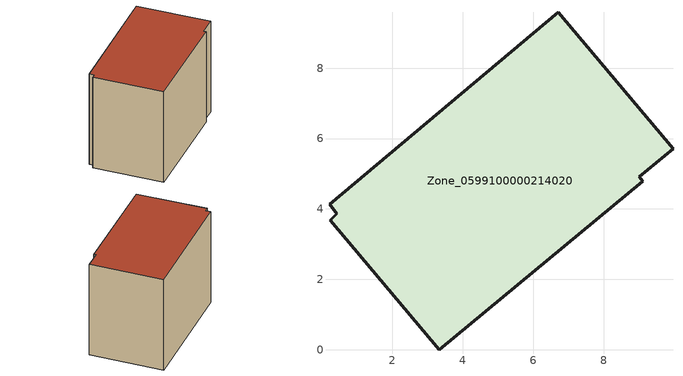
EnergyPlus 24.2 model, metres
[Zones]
Zone_0599100000214020
 floor ground (C_G): 0.41,3.86 0.21,4.14 6.71,9.59 9.97,5.71 9.01,4.92 9.11,4.79 3.33,0 0.23,3.69 z0
 wall outside (C_F): 0.23,3.69 3.33,0 9.11,4.79 9.01,4.92 9.97,5.71 6.71,9.59 0.21,4.14 0.41,3.86 0.23,3.69 z0:6.82
 roof outside (C_R): 0.41,3.86 0.23,3.69 3.33,0 9.11,4.79 9.01,4.92 9.97,5.71 6.71,9.59 0.21,4.14 z6.82
[BUILDING]
Pand.0599100000214020: North Axis=0; Terrain=City; Loads Convergence Tolerance Value=0.04; Temperature Convergence Tolerance Value=0.4; Solar Distribution=FullExterior; Maximum Number of Warmup Days=25; Minimum Number of Warmup Days=1
[Site:Location]
Rotterdam.The.Hague.AP_ZH_NLD Design_Conditions: Latitude=51.96; Longitude=4.45; Time Zone=1; Elevation=-4.5
[SITE:GROUNDTEMPERATURE:BUILDINGSURFACE]
18, 18, 18, 18, 18, 18, 18, 18, 18, 18, 18, 18
[MATERIAL] Thermal Absorptance=0.9; Solar Absorptance=0.7; Visible Absorptance=0.7
Name | Roughness | Thickness | Conductivity | Density | Specific Heat
G.TC.1946 | MediumSmooth | 0.15 | 1 | 540 | 1210
F.TC.1946 | Rough | 0.3 | 0.857143 | 1920 | 840
R.TC.1946 | MediumRough | 0.2 | 0.909091 | 1500 | 1000
[CONSTRUCTION]
C_G: G.TC.1946
C_F: F.TC.1946
C_R: R.TC.1946
[ZONE]
Zone_0599100000214020: Type=1; Multiplier=1; Ceiling Height=Autocalculate; Volume=Autocalculate; Floor Area=autocalculate; Part of Total Floor Area=Yes
[ZONEINFILTRATION:DESIGNFLOWRATE]
Infil_Zone_0599100000214020: Zone or ZoneList or Space or SpaceList=Zone_0599100000214020; Schedule=AlwaysOn; Design Flow Rate Calculation Method=Flow/Area; Flow Rate per Floor Area=0.003; Constant Term Coefficient=1; Temperature Term Coefficient=0; Velocity Term Coefficient=0; Velocity Squared Term Coefficient=0
[HVACTEMPLATE:ZONE:IDEALLOADSAIRSYSTEM]
Zone_0599100000214020: Maximum Heating Supply Air Temperature=50; Minimum Cooling Supply Air Temperature=13; Maximum Heating Supply Air Humidity Ratio=0.0156; Minimum Cooling Supply Air Humidity Ratio=0.0077; Heating Limit=NoLimit; Cooling Limit=NoLimit; Dehumidification Control Type=ConstantSensibleHeatRatio; Cooling Sensible Heat Ratio=0.7; Dehumidification Setpoint=60; Humidification Control Type=None; Humidification Setpoint=30; Outdoor Air Method=None; Outdoor Air Flow Rate per Person=0.00944; Outdoor Air Flow Rate per Zone Floor Area=0; Outdoor Air Flow Rate per Zone=0; Demand Controlled Ventilation Type=None; Outdoor Air Economizer Type=NoEconomizer; Heat Recovery Type=None; Sensible Heat Recovery Effectiveness=0.7; Latent Heat Recovery Effectiveness=0.65
[ZONECONTROL:THERMOSTAT]
ThermostatControl_Zone_0599100000214020: Zone or ZoneList=Zone_0599100000214020; Control Type Schedule=DualSetpointControlType; Control 1=Thermostat_Zone_0599100000214020; Temperature Difference Between Cutout And Setpoint=0
[THERMOSTATSETPOINT:DUALSETPOINT]
Thermostat_Zone_0599100000214020: Heating Setpoint Temperature Schedule=HeatingSetpoint_Zone_0599100000214020; Cooling Setpoint Temperature Schedule=CoolingSetpoint_Zone_0599100000214020
[SCHEDULE:COMPACT]
HeatingSetpoint_Zone_0599100000214020: Through: 12/31, For: AllDays, Until: 24:00, 21
CoolingSetpoint_Zone_0599100000214020: Through: 12/31, For: AllDays, Until: 24:00, 24
DualSetpointControlType: Through: 12/31, For: AllDays, Until: 24:00, 4
AlwaysOn: Through: 12/31, For: AllDays, Until: 24:00, 1
